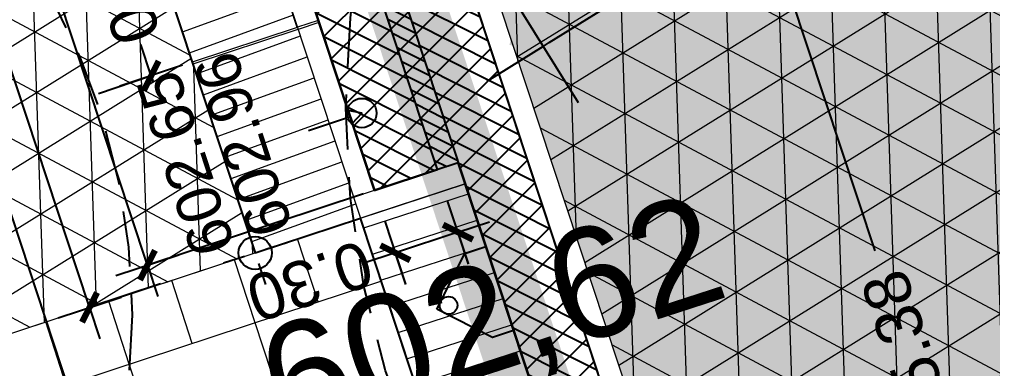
# Model space of a CAD drawing. Header units: metres. Extents: x 678805 to 1359287, y 2747329 to 5497370.
# Drawn here: x 679712.304 to 679716.706, y 2748614.071 to 2748615.652 of the extents above; entities that cross this region are included whole.
import ezdxf
from ezdxf.enums import TextEntityAlignment as Align

# ---------------------------------------------------------------- set-up
doc = ezdxf.new("R2010")
doc.units = ezdxf.units.M
for name, pattern in [('XREF_MON_BUILDINGS$0$DASHEDX2', [1.5, 1, -0.5]), ('XREF_MON_SFT_TREES$0$HIDDEN', [0.375, 0.25, -0.125]), ('XREF_MON_WATERFEATURE$0$DASHEDX2', [1.5, 1, -0.5])]:
    doc.linetypes.add(name, pattern=pattern)
for name, color, linetype in [('00_XREF_MON_HSC_PAVEMENT', 7, 'Continuous'), ('00_XREF_TWQ_BUILDINGS', 7, 'Continuous'), ('00_XREF_TWQ_SFT_TREES', 7, 'Continuous'), ('XREF_MON_BUILDINGS$0$02-L-05 Stair_Levels', 81, 'Continuous'), ('XREF_MON_BUILDINGS$0$COTAUX', 7, 'Continuous'), ('XREF_MON_GENERAL_LAYOUT$0$02-L-Edge Line', 4, 'Continuous'), ('XREF_MON_GENERAL_LAYOUT$0$02-L-Edge Line Stair +10cm', 6, 'Continuous'), ('XREF_MON_HSC_PAVEMENT$0$02-L-Waterfeatures 01', 151, 'Continuous'), ('XREF_MON_SFT_TREES$0$SL_TREE_CANOPY', 251, 'XREF_MON_SFT_TREES$0$HIDDEN'), ('XREF_MON_WATERFEATURE$0$00_WF_Return', 150, 'Continuous'), ('XREF_MON_WATERFEATURE$0$00_WF_Supply', 170, 'Continuous'), ('XREF_MON_WATERFEATURE$0$02-L-Waterfeatures 02', 152, 'Continuous'), ('XREF_MON_WATERFEATURE$0$COTAUX', 7, 'Continuous')]:
    doc.layers.add(name, color=color, linetype=linetype)
for name, color, linetype, true_color in [('02-L-Waterfeatures 01', 7, 'Continuous', 0x4da6ff), ('XREF_MON_SFT_TREES$0$SL_TREE__DELONIX_REGIA', 7, 'Continuous', 0x8f2400), ('XREF_MON_SFT_TREES$0$SL_TREE_PROSOPIS_CINERARIA', 7, 'Continuous', 0x5f7f00), ('XREF_MON_WATERFEATURE$0$01-TX-Cotes_1-100', 7, 'Continuous', 0x3f5f7f), ('XREF_MON_WATERFEATURE$0$01-TX-Dimensions_1-100', 7, 'Continuous', 0x3f5f7f), ('XREF_MON_WATERFEATURE$0$02-L-Waterfeatures 01', 7, 'Continuous', 0x4da6ff)]:
    doc.layers.add(name, color=color, linetype=linetype, true_color=true_color)
for name, color, linetype, lineweight in [('XREF_MON_BUILDINGS$0$02-L-02 Retaining walls', 4, 'Continuous', 5), ('XREF_MON_BUILDINGS$0$02-L-02 Retaining walls_levels', 21, 'Continuous', 5), ('XREF_MON_GENERAL_LAYOUT$0$02-L-Level Curves 0.25-0.75m', 33, 'Continuous', 5), ('XREF_MON_GENERAL_LAYOUT$0$02-L-Material Change', 251, 'Continuous', 5), ('XREF_MON_HSC_PAVEMENT$0$02-L-B-Flat Bar', 251, 'Continuous', 5)]:
    doc.layers.add(name, color=color, linetype=linetype, lineweight=lineweight)
for name, color, linetype, lineweight, true_color in [('XREF_MON_HSC_PAVEMENT$0$02-L-Joints-Paviment_07_Precast Concrete Blocks 60X40', 7, 'Continuous', 5, 0x999999), ('XREF_MON_HSC_PAVEMENT$0$03-TR-Pavement_05_Precast irregular Concrete Blocks_Open Joint', 7, 'Continuous', 5, 0x82ae7e), ('XREF_MON_HSC_PAVEMENT$0$03-TR-Pavement_07_Precast Concrete Blocks 60X40', 7, 'Continuous', 5, 0x999999), ('XREF_MON_HSC_PAVEMENT$0$03-TR-Pavement_07_Precast irregular Concrete Blocks', 7, 'Continuous', 5, 0xb3b3b3), ('XREF_MON_HSC_PAVEMENT$0$03-TR-Pavement_08_Natural Stone Bleachers', 7, 'Continuous', 5, 0x969696), ('XREF_MON_WATERFEATURE$0$02-L-projecció 2', 7, 'Continuous', 5, 0x636363)]:
    doc.layers.add(name, color=color, linetype=linetype, lineweight=lineweight, true_color=true_color)
doc.layers.get('XREF_MON_SFT_TREES$0$SL_TREE__DELONIX_REGIA').off()
doc.layers.get('XREF_MON_SFT_TREES$0$SL_TREE_PROSOPIS_CINERARIA').off()
doc.styles.add('XREF_MON_BUILDINGS$0$E200', font='verdana.ttf', dxfattribs={"height": 0.4})
doc.styles.add('XREF_MON_BUILDINGS$0$Standard', font='arial.ttf')
doc.styles.add('XREF_MON_GENERAL_LAYOUT$0$Standard', font='arial.ttf')
doc.styles.add('XREF_MON_WATERFEATURE$0$Standard', font='arial.ttf')
doc.dimstyles.new('XREF_MON_BUILDINGS$0$E200', dxfattribs={"dimscale": 0.03, "dimtxt": 12, "dimasz": 1, "dimexe": 0.1, "dimexo": 1, "dimgap": 4, "dimtad": 1, "dimzin": 0, "dimdsep": 46, "dimtxsty": 'XREF_MON_BUILDINGS$0$E200', "dimblk1": 'XREF_MON_BUILDINGS$0$LINCOT200', "dimblk2": 'XREF_MON_BUILDINGS$0$LINCOT200', "dimsah": 1, "dimcen": 0.1, "dimdle": 0.1, "dimse1": 1, "dimse2": 1, "dimclrt": 256, "dimadec": 0, "dimazin": 0, "dimtfac": 0.015385, "dimtofl": 0, "dimtmove": 0, "dimatfit": 3, "dimldrblk": 'XREF_MON_BUILDINGS$0$LINCOT200', "dimfxl": 1, "dimtolj": 1, "dimtzin": 0, "dimarcsym": 0})
doc.dimstyles.new('XREF_MON_WATERFEATURE$0$E100', dxfattribs={"dimscale": 0.03, "dimtxt": 7, "dimasz": 0.5, "dimexe": 0.1, "dimexo": 15, "dimgap": 4, "dimtad": 1, "dimzin": 0, "dimdsep": 46, "dimtxsty": 'XREF_MON_WATERFEATURE$0$Standard', "dimblk1": 'XREF_MON_WATERFEATURE$0$LINCOT200', "dimblk2": 'XREF_MON_WATERFEATURE$0$LINCOT200', "dimsah": 1, "dimcen": 0.1, "dimdle": 0.1, "dimclrt": 256, "dimadec": 0, "dimazin": 0, "dimtfac": 0.015385, "dimtofl": 0, "dimtmove": 0, "dimatfit": 3, "dimldrblk": 'XREF_MON_WATERFEATURE$0$LINCOT200', "dimfxl": 1, "dimtolj": 1, "dimtzin": 0, "dimarcsym": 0})
pattern_1 = [(153.27658, (679683.005976, 2748603.73703), (-0.03569367, -0.07089677), [])]

# ---------------------------------------------------------------- blocks, each defined once
blk = doc.blocks.new('*U121')
at = {"linetype": 'XREF_MON_BUILDINGS$0$DASHEDX2', "ltscale": 0.5}
for points in [[(0, -1.5), (0, 1.5)], [(1.5, 0), (-1.5, 0)]]:
    blk.add_lwpolyline(points, dxfattribs=at)
blk.add_circle((0, 0), 0.75)
at = {"ltscale": 0.3, "style": 'XREF_MON_BUILDINGS$0$Standard'}
blk.add_attdef('COTES', text='', height=2, dxfattribs=at).set_placement((-0.323, 2.814), align=Align.MIDDLE)
blk = doc.blocks.new('XREF_MON_BUILDINGS$0$LINCOT200')
for p, q in [((0, -10), (0, 10)), ((0, 0), (10, 0))]:
    blk.add_line(p, q)
at = {"const_width": 1.88}
blk.add_lwpolyline([(3.54, -3.54), (-3.54, 3.54)], dxfattribs=at)
at = {"layer": 'XREF_MON_BUILDINGS$0$COTAUX'}
blk.add_line((0, 0), (-1.25, 0), dxfattribs=at)
blk = doc.blocks.new('*D179')
at = {"layer": 'DEFPOINTS', "color": 0, "transparency": 16777216}
for p in [(679709.3643, 2748629.9187), (679714.7433, 2748613.6264), (679712.8497, 2748613.0012)]:
    blk.add_point(p, dxfattribs=at)
at = {"layer": 'XREF_MON_BUILDINGS$0$02-L-02 Retaining walls_levels', "color": 0, "lineweight": -2, "transparency": 16777216}
blk.add_line((679707.4801, 2748629.265), (679712.8403, 2748613.0297), dxfattribs=at)
at = {"layer": 'XREF_MON_BUILDINGS$0$02-L-02 Retaining walls_levels', "color": 0, "lineweight": -2, "transparency": 16777216, "xscale": 0.03, "yscale": 0.03, "zscale": 0.03}
for p, rotation in [((679707.4707, 2748629.2935), 108.2710311354631), ((679712.8497, 2748613.0012), 288.2710311354631)]:
    blk.add_blockref('XREF_MON_BUILDINGS$0$LINCOT200', p, dxfattribs=dict(at, rotation=rotation))
at = {"layer": 'XREF_MON_BUILDINGS$0$02-L-02 Retaining walls_levels', "transparency": 16777216, "insert": (679710.4716, 2748621.2502), "char_height": 0.4, "attachment_point": 5, "rotation": 288.271, "style": 'XREF_MON_BUILDINGS$0$E200'}
blk.add_mtext('\\A1;17.16', dxfattribs=at)
blk = doc.blocks.new('*D216')
at = {"layer": 'DEFPOINTS', "color": 0, "ltscale": 0.3, "transparency": 16777216}
for p in [(679719.2538, 2748619.5282), (679714.159, 2748616.3572), (679714.6736, 2748615.5304)]:
    blk.add_point(p, dxfattribs=at)
at = {"layer": 'XREF_MON_BUILDINGS$0$02-L-05 Stair_Levels', "color": 0, "lineweight": -2, "ltscale": 0.3, "transparency": 16777216}
blk.add_line((679719.7429, 2748618.6855), (679714.6991, 2748615.5462), dxfattribs=at)
at = {"layer": 'XREF_MON_BUILDINGS$0$02-L-05 Stair_Levels', "color": 0, "lineweight": -2, "ltscale": 0.3, "transparency": 16777216, "xscale": 0.03, "yscale": 0.03, "zscale": 0.03}
for p, rotation in [((679719.7684, 2748618.7014), 31.8984010432842), ((679714.6736, 2748615.5304), 211.8984010432842)]:
    blk.add_blockref('XREF_MON_BUILDINGS$0$LINCOT200', p, dxfattribs=dict(at, rotation=rotation))
at = {"layer": 'XREF_MON_BUILDINGS$0$02-L-05 Stair_Levels', "ltscale": 0.3, "transparency": 16777216, "insert": (679717.0476, 2748617.3945), "char_height": 0.4, "attachment_point": 5, "rotation": 31.8984, "style": 'XREF_MON_BUILDINGS$0$E200'}
blk.add_mtext('\\A1;6.00', dxfattribs=at)
blk = doc.blocks.new('XREF_MON_SFT_TREES$0$Prosopis_cineraria')
at = {"layer": 'XREF_MON_SFT_TREES$0$SL_TREE_CANOPY', "linetype": 'XREF_MON_SFT_TREES$0$HIDDEN'}
blk.add_circle((0, 0), 4, dxfattribs=at)
blk = doc.blocks.new('XREF_MON_SFT_TREES$0$delonix.A')
at = {"layer": 'XREF_MON_SFT_TREES$0$SL_TREE_CANOPY', "linetype": 'XREF_MON_SFT_TREES$0$HIDDEN'}
blk.add_circle((0, 0), 3, dxfattribs=at)
blk = doc.blocks.new('XREF_MON_SFT_TREES')
at = {"layer": 'XREF_MON_SFT_TREES$0$SL_TREE__DELONIX_REGIA'}
blk.add_blockref('XREF_MON_SFT_TREES$0$delonix.A', (679709.8138, 2748614.3144), dxfattribs=at)
at = {"layer": 'XREF_MON_SFT_TREES$0$SL_TREE_PROSOPIS_CINERARIA', "rotation": 25.44812939262281}
blk.add_blockref('XREF_MON_SFT_TREES$0$Prosopis_cineraria', (679717.7808, 2748615.2511), dxfattribs=at)
blk = doc.blocks.new('*U490')
at = {"layer": 'XREF_MON_HSC_PAVEMENT$0$02-L-Joints-Paviment_07_Precast Concrete Blocks 60X40'}
blk.add_lwpolyline([(0, 0), (0.0001, -0.6)], dxfattribs=at)
blk = doc.blocks.new('*U491')
at = {"layer": 'XREF_MON_HSC_PAVEMENT$0$02-L-Joints-Paviment_07_Precast Concrete Blocks 60X40', "color": 0, "linetype": 'ByBlock', "lineweight": -2, "transparency": 16777216, "rotation": 198.2640445744111}
for p in [(679714.128, 2748613.8971), (679713.5583, 2748613.7091), (679712.9885, 2748613.5211)]:
    blk.add_blockref('*U490', p, dxfattribs=at)
blk = doc.blocks.new('*U492')
at = {"layer": 'XREF_MON_HSC_PAVEMENT$0$02-L-Joints-Paviment_07_Precast Concrete Blocks 60X40'}
blk.add_lwpolyline([(-0.0001, 0), (-0.0019, -0.3)], dxfattribs=at)
blk = doc.blocks.new('*U493')
at = {"layer": 'XREF_MON_HSC_PAVEMENT$0$02-L-Joints-Paviment_07_Precast Concrete Blocks 60X40', "color": 0, "linetype": 'ByBlock', "lineweight": -2, "transparency": 16777216, "rotation": 198.2640445744111}
for p in [(679713.9399, 2748614.4669), (679713.655, 2748614.3728), (679713.3701, 2748614.2788), (679713.0852, 2748614.1848), (679712.8003, 2748614.0908), (679712.5154, 2748613.9968)]:
    blk.add_blockref('*U492', p, dxfattribs=at)
blk = doc.blocks.new('XREF_MON_HSC_PAVEMENT')
at = {"layer": 'XREF_MON_HSC_PAVEMENT$0$02-L-Waterfeatures 01'}
h = blk.add_hatch(dxfattribs=at)
h.set_pattern_fill('ANSI31', color=256, scale=0.03)
h.set_pattern_definition([(45, (0, 0), (-0.067351920908, 0.067351920908), [])])
h.paths.add_polyline_path([(679713.9113, 2748614.8787), (679714.2887, 2748615.0034), (679715.5587, 2748611.1578), (679715.8436, 2748611.2517), (679710.4333, 2748627.639), (679710.0535, 2748627.5135), (679709.7683, 2748627.4193)])
at = {"layer": 'XREF_MON_HSC_PAVEMENT$0$03-TR-Pavement_05_Precast irregular Concrete Blocks_Open Joint'}
h = blk.add_hatch(dxfattribs=at)
h.set_pattern_fill('SWAMP', color=256, scale=0.01)
h.set_pattern_definition([(0, (0, 0), (0.127, 0.219970452362), [0.03175, -0.22225]), (90, (0.01588, 0), (-0.127, 0.219970452362), [0.015875, -0.424065904724]), (90, (0.01984, 0), (-0.127, 0.219970452362), [0.0127, -0.427240904724]), (90, (0.0119, 0), (-0.127, 0.219970452362), [0.0127, -0.427240904724]), (60, (0.02381, 0), (-0.126999999827, 0.219970452462), [0.01016, -0.24384]), (120, (0.00794, 0), (-0.253999999827, 1e-10), [0.01016, -0.24384])])
edge = h.paths.add_edge_path()
edge.add_line((679715.5487, 2748612.4722), (679719.728, 2748613.852))
edge.add_line((679719.728, 2748613.852), (679709.7137, 2748630.1362))
edge.add_line((679709.7137, 2748630.1362), (679715.5487, 2748612.4722))
edge.add_line((679715.5487, 2748612.4722), (679719.728, 2748613.852))
at = {"layer": 'XREF_MON_HSC_PAVEMENT$0$03-TR-Pavement_07_Precast Concrete Blocks 60X40'}
h = blk.add_hatch(dxfattribs=at)
h.set_pattern_fill('ANSI31', color=256, scale=0.0315, angle=335)
h.set_pattern_definition([(20, (-46.76913, -15.44591), (-0.0342062895844, 0.0939810082364), [])])
h.paths.add_polyline_path([(679708.394, 2748629.668), (679709.2675, 2748630.2118), (679710.1481, 2748627.5447), (679709.6734, 2748627.3879), (679713.8477, 2748614.7524), (679713.3729, 2748614.5956)])
at = {"layer": 'XREF_MON_HSC_PAVEMENT$0$03-TR-Pavement_07_Precast irregular Concrete Blocks', "linetype": 'Continuous'}
h = blk.add_hatch(dxfattribs=at)
h.set_pattern_fill('NET3', color=256, scale=0.075, angle=91.9)
h.set_pattern_definition([(91.9, (679724.85914, 2748635.36029), (-0.237994, -0.007895), []), (151.9, (679724.85914, 2748635.36029), (-0.1121597, -0.2100565), []), (211.9, (679724.85914, 2748635.36029), (0.1258344, -0.2021614), [])])
h.paths.add_polyline_path([(679727.2482, 2748636.4977), (679725.217, 2748635.2334), (679725.2178, 2748635.231)], flags=17)
h.paths.add_polyline_path([(679716.6843, 2748648.7976), (679725.1385, 2748623.191), (679714.2472, 2748616.4121), (679715.5487, 2748612.4722), (679729.8088, 2748617.1804), (679723.9856, 2748634.8165), (679724.8591, 2748635.3603), (679727.0913, 2748636.7496), (679720.9108, 2748646.6797)])
h = blk.add_hatch(dxfattribs=at)
h.set_pattern_fill('NET3', color=256, scale=0.075, angle=91.9)
h.set_pattern_definition([(91.9, (679709.2674, 2748630.21178), (-0.237994, -0.007895), []), (151.9, (679709.2674, 2748630.21178), (-0.1121597, -0.2100565), []), (211.9, (679709.2674, 2748630.21178), (0.1258344, -0.2021614), [])])
h.paths.add_polyline_path([(679701.0925, 2748643.6497), (679707.7557, 2748623.4679), (679696.5141, 2748616.4718), (679698.7297, 2748609.7609), (679713.3696, 2748614.5946), (679708.394, 2748629.6681), (679709.2674, 2748630.2118), (679711.5027, 2748631.6031), (679705.3226, 2748641.5324)])
at = {"layer": 'XREF_MON_HSC_PAVEMENT$0$03-TR-Pavement_08_Natural Stone Bleachers', "ltscale": 0.3}
h = blk.add_hatch(dxfattribs=at)
h.set_pattern_fill('ANSI31', color=256, scale=0.0393, angle=153)
h.set_pattern_definition([(198, (0, 0), (0.0385583680156, -0.118670454462), [])])
h.paths.add_polyline_path([(679699.013, 2748608.9055), (679702.399, 2748598.6491), (679764.7655, 2748619.2471), (679763.6358, 2748622.6653), (679763.1574, 2748622.5073), (679763.4397, 2748621.6526), (679748.6126, 2748616.7573), (679748.7228, 2748616.4236), (679748.4379, 2748616.3296), (679747.2034, 2748620.0817), (679746.7242, 2748619.9235), (679747.008, 2748619.0643), (679732.1804, 2748614.1718), (679732.3135, 2748613.7423), (679732.0272, 2748613.6478), (679730.757, 2748617.4975), (679730.286, 2748617.3379), (679730.5682, 2748616.4833), (679715.7333, 2748611.5856), (679715.8756, 2748611.1569), (679715.5893, 2748611.0624), (679714.3203, 2748614.9084), (679713.8477, 2748614.7524), (679714.128, 2748613.8971)])
at = {"layer": 'XREF_MON_HSC_PAVEMENT$0$02-L-B-Flat Bar'}
blk.add_lwpolyline([(679714.3203, 2748614.9084), (679698.7304, 2748609.7611)], dxfattribs=at)
at = {"layer": 'XREF_MON_HSC_PAVEMENT$0$02-L-Waterfeatures 01'}
blk.add_lwpolyline([(679710.0535, 2748627.5135), (679710.4333, 2748627.639), (679715.8436, 2748611.2517), (679715.5587, 2748611.1578), (679714.2887, 2748615.0034), (679713.9113, 2748614.8787), (679709.7683, 2748627.4193), (679710.0535, 2748627.5135)], dxfattribs=at)
at = {"layer": 'XREF_MON_HSC_PAVEMENT$0$02-L-Joints-Paviment_07_Precast Concrete Blocks 60X40'}
for name in ['*U493', '*U491']:
    blk.add_blockref(name, (0, 0), dxfattribs=at)
blk = doc.blocks.new('XREF_MON_GENERAL_LAYOUT')
at = {"layer": 'XREF_MON_GENERAL_LAYOUT$0$02-L-Edge Line', "ltscale": 0.3}
for points in [[(679709.2675, 2748630.2118), (679715.5901, 2748611.0626)], [(679713.8455, 2748614.7517), (679715.1156, 2748610.9059)]]:
    blk.add_lwpolyline(points, dxfattribs=at)
at = {"layer": 'XREF_MON_GENERAL_LAYOUT$0$02-L-Edge Line Stair +10cm'}
for points in [[(679709.6264, 2748630.0818), (679715.8749, 2748611.1567)], [(679708.394, 2748629.6681), (679713.3706, 2748614.5949)], [(679714.1961, 2748614.9728), (679710.0535, 2748627.5135)], [(679709.7683, 2748627.4193), (679713.9089, 2748614.8779)], [(679713.9089, 2748614.8779), (679714.1961, 2748614.9728)], [(679713.3706, 2748614.5949), (679713.8477, 2748614.7524)]]:
    blk.add_lwpolyline(points, dxfattribs=at)
at = {"layer": 'XREF_MON_GENERAL_LAYOUT$0$02-L-Level Curves 0.25-0.75m', "ltscale": 0.3}
blk.add_lwpolyline([(679699.0019, 2748608.8986), (679662.3216, 2748663.001), (679679.5854, 2748667.8098), (679700.5238, 2748666.7853), (679700.2292, 2748656.8534), (679700.6068, 2748656.4566), (679705.5051, 2748641.6178), (679713.1109, 2748629.3977), (679710.2048, 2748627.3733), (679714.3203, 2748614.9084), (679713.3706, 2748614.5949), (679711.718, 2748619.6002), (679700.1281, 2748609.284)], dxfattribs=at)
at = {"layer": 'XREF_MON_GENERAL_LAYOUT$0$02-L-Material Change', "ltscale": 0.3}
for points in [[(679709.7137, 2748630.1362), (679715.5487, 2748612.4722)], [(679708.8307, 2748629.94), (679713.8477, 2748614.7524)], [(679714.1961, 2748614.9728), (679714.2887, 2748615.0034)], [(679713.8477, 2748614.7524), (679714.3203, 2748614.9084)], [(679713.9089, 2748614.8779), (679713.8163, 2748614.8473)], [(679698.7304, 2748609.7611), (679713.3706, 2748614.5949)]]:
    blk.add_lwpolyline(points, dxfattribs=at)
at = {"layer": 'XREF_MON_GENERAL_LAYOUT$0$02-L-Material Change'}
blk.add_lwpolyline([(679698.8237, 2748609.4745), (679713.9395, 2748614.4668)], dxfattribs=at)
at = {"style": 'XREF_MON_GENERAL_LAYOUT$0$Standard'}
for tag, rotation, p in [('604,00', 330.2643, (679905.7703, 2748776.5578)), ('603,00', 330.2643, (679901.8609, 2748753.4772)), ('600,00', 133.826, (679944.5968, 2748745.1526)), ('602,00', 330.2643, (679883.3192, 2748738.7269)), ('601,00', 117.8906, (679920.972, 2748732.8701)), ('601,00', 330.2643, (679864.7775, 2748723.9765)), ('600,00', 40.8833, (679777.4054, 2748705.4436, 1.17)), ('602,00', 330.2643, (679941.2749, 2748705.483)), ('601,00', 40.8833, (679701.7984, 2748703.8886, 1.17)), ('598,00', 62.091, (679810.2666, 2748702.6187)), ('600,00', 330.2643, (679877.7815, 2748691.1312)), ('600,00', 19.5511, (679920.4438, 2748685.4955)), ('601,00', 330.2643, (679934.8129, 2748683.8036)), ('599,00', 330.2643, (679854.5671, 2748679.0611)), ('600,00', 88.3928, (679743.9135, 2748675.5716)), ('599,00', 20.6086, (679924.2599, 2748675.2164)), ('601,00', 88.3928, (679728.0346, 2748671.3178, -2)), ('602,00', 88.3928, (679711.8258, 2748665.9661, -1)), ('603,00', 88.3928, (679695.6151, 2748660.611)), ('599,00', 40.8833, (679788.8073, 2748655.8292, 1.17)), ('601,00', 40.8833, (679627.6123, 2748644.6026, 1.17)), ('603,00', 41.7058, (679702.4989, 2748628.4844, 1.17)), ('600,00', 40.8833, (679645.925, 2748597.9261, 1.17)), ('599,00', 34.2277, (679673.5744, 2748555.136, 5.34))]:
    blk.add_attdef(tag, text='', height=1, rotation=rotation, dxfattribs=at).set_placement(p, align=Align.MIDDLE)
at = {"ltscale": 0.3, "style": 'XREF_MON_GENERAL_LAYOUT$0$Standard'}
for tag, rotation, p in [('603,50', 330.2643, (679911.5006, 2748760.5702)), ('602,50', 330.2643, (679892.8647, 2748745.8464)), ('600,50', 133.826, (679933.0483, 2748738.7294)), ('601,50', 330.2643, (679873.5807, 2748731.6715)), ('601,50', 101.2857, (679909.522, 2748726.9453)), ('602,50', 330.2643, (679948.6249, 2748713.8598)), ('600,50', 39.606, (679743.2426, 2748706.9713)), ('600,50', 330.2643, (679880.266, 2748702.726)), ('600,50', 17.3537, (679917.6151, 2748690.5539)), ('599,50', 330.2643, (679867.1975, 2748684.7162)), ('599,50', 18.8944, (679921.7104, 2748680.5784)), ('599,50', 39.606, (679778.9915, 2748677.2412)), ('600,50', 88.3928, (679735.9249, 2748673.5861)), ('601,50', 88.3928, (679719.9063, 2748668.581)), ('602,50', 88.3928, (679703.4738, 2748663.4518)), ('598,50', 330.2643, (679861.7651, 2748662.3968)), ('601,50', 39.606, (679610.5133, 2748662.0612)), ('600,00', 41.7058, (679752.3076, 2748637.6854)), ('601,00', 41.7058, (679736.0441, 2748634.5376)), ('599,00', 35.0835, (679763.0433, 2748634.415, 1.17)), ('602,00', 41.7058, (679720.1743, 2748633.0959, 1.17)), ('600,00', 35.0835, (679747.0628, 2748629.9031, 1.17)), ('601,00', 35.0835, (679731.2456, 2748625.2389, 1.17)), ('600,50', 39.606, (679636.9197, 2748621.3387)), ('602,00', 35.0835, (679715.3998, 2748620.6394, 1.17)), ('599,50', 28.7604, (679659.4816, 2748574.3233))]:
    blk.add_attdef(tag, text='', height=1, rotation=rotation, dxfattribs=at).set_placement(p, align=Align.MIDDLE)
blk = doc.blocks.new('*U600')
at = {"linetype": 'XREF_MON_WATERFEATURE$0$DASHEDX2', "ltscale": 0.5}
for points in [[(0, -1.5), (0, 1.5)], [(1.5, 0), (-1.5, 0)]]:
    blk.add_lwpolyline(points, dxfattribs=at)
blk.add_circle((0, 0), 0.75)
at = {"ltscale": 0.3, "style": 'XREF_MON_WATERFEATURE$0$Standard'}
blk.add_attdef('COTES', text='', height=2, dxfattribs=at).set_placement((4.812, 1.751), align=Align.MIDDLE)
blk = doc.blocks.new('*U601')
at = {"linetype": 'XREF_MON_WATERFEATURE$0$DASHEDX2', "ltscale": 0.5}
for points in [[(0, -1.5), (0, 1.5)], [(1.5, 0), (-1.5, 0)]]:
    blk.add_lwpolyline(points, dxfattribs=at)
blk.add_circle((0, 0), 0.75)
at = {"ltscale": 0.3, "style": 'XREF_MON_WATERFEATURE$0$Standard'}
blk.add_attdef('COTES', text='', height=2, dxfattribs=at).set_placement((4.822, -0.999), align=Align.MIDDLE)
blk = doc.blocks.new('XREF_MON_WATERFEATURE$0$LINCOT200')
for p, q in [((0, -10), (0, 10)), ((0, 0), (10, 0))]:
    blk.add_line(p, q)
at = {"const_width": 1.88}
blk.add_lwpolyline([(3.54, -3.54), (-3.54, 3.54)], dxfattribs=at)
at = {"layer": 'XREF_MON_WATERFEATURE$0$COTAUX'}
blk.add_line((0, 0), (-1.25, 0), dxfattribs=at)
blk = doc.blocks.new('*D806')
at = {"layer": 'DEFPOINTS', "color": 0, "transparency": 16777216}
for p in [(679714.1597, 2748616.3563), (679717.1401, 2748611.6799), (679715.8454, 2748611.2523)]:
    blk.add_point(p, dxfattribs=at)
at = {"layer": 'XREF_MON_WATERFEATURE$0$01-TX-Dimensions_1-100', "color": 0, "lineweight": -2, "transparency": 16777216}
for p, q in [((679714.587, 2748616.4974), (679715.4572, 2748616.7848)), ((679715.459, 2748616.7696), (679716.174, 2748614.605)), ((679717.1354, 2748611.6941), (679716.4205, 2748613.8587)), ((679716.2727, 2748611.3934), (679717.1429, 2748611.6808))]:
    blk.add_line(p, q, dxfattribs=at)
at = {"layer": 'XREF_MON_WATERFEATURE$0$01-TX-Dimensions_1-100', "color": 0, "lineweight": -2, "transparency": 16777216, "xscale": 0.015, "yscale": 0.015, "zscale": 0.015}
for p, rotation in [((679715.4543, 2748616.7839), 108.2775323127075), ((679717.1401, 2748611.6799), 288.2775323127075)]:
    blk.add_blockref('XREF_MON_WATERFEATURE$0$LINCOT200', p, dxfattribs=dict(at, rotation=rotation))
at = {"layer": 'XREF_MON_WATERFEATURE$0$01-TX-Dimensions_1-100', "transparency": 16777216, "insert": (679716.2972, 2748614.2319), "char_height": 0.21, "attachment_point": 5, "rotation": 108.2775, "style": 'XREF_MON_WATERFEATURE$0$Standard'}
blk.add_mtext('\\A1;5.38', dxfattribs=at)
blk = doc.blocks.new('*D807')
at = {"layer": 'DEFPOINTS', "color": 0, "transparency": 16777216}
for p in [(679708.3942, 2748629.6674), (679707.6452, 2748629.4201), (679713.3704, 2748614.5955)]:
    blk.add_point(p, dxfattribs=at)
at = {"layer": 'XREF_MON_WATERFEATURE$0$01-TX-Dimensions_1-100', "color": 0, "lineweight": -2, "transparency": 16777216}
for p, q in [((679707.9669, 2748629.5263), (679707.6424, 2748629.4192)), ((679707.6499, 2748629.4059), (679710.0813, 2748622.0417)), ((679712.6168, 2748614.3625), (679710.3726, 2748621.1597)), ((679712.9431, 2748614.4544), (679712.6186, 2748614.3473))]:
    blk.add_line(p, q, dxfattribs=at)
at = {"layer": 'XREF_MON_WATERFEATURE$0$01-TX-Dimensions_1-100', "color": 0, "lineweight": -2, "transparency": 16777216, "xscale": 0.015, "yscale": 0.015, "zscale": 0.015}
for p, rotation in [((679707.6452, 2748629.4201), 108.2714776573968), ((679712.6215, 2748614.3483), 288.2714776573968)]:
    blk.add_blockref('XREF_MON_WATERFEATURE$0$LINCOT200', p, dxfattribs=dict(at, rotation=rotation))
at = {"layer": 'XREF_MON_WATERFEATURE$0$01-TX-Dimensions_1-100', "transparency": 16777216, "insert": (679710.2269, 2748621.6007), "char_height": 0.21, "attachment_point": 5, "rotation": 108.2715, "style": 'XREF_MON_WATERFEATURE$0$Standard'}
blk.add_mtext('\\A1;15.87', dxfattribs=at)
blk = doc.blocks.new('*D808')
at = {"layer": 'DEFPOINTS', "color": 0, "transparency": 16777216}
for p in [(679710.1492, 2748627.5439), (679708.7441, 2748627.0801), (679714.2885, 2748615.0033)]:
    blk.add_point(p, dxfattribs=at)
at = {"layer": 'XREF_MON_WATERFEATURE$0$01-TX-Dimensions_1-100', "color": 0, "lineweight": -2, "transparency": 16777216}
for p, q in [((679709.7219, 2748627.4029), (679708.7412, 2748627.0792)), ((679708.7488, 2748627.0659), (679710.7843, 2748620.8991)), ((679712.8787, 2748614.5538), (679711.0627, 2748620.0555)), ((679713.8612, 2748614.8623), (679712.8805, 2748614.5386))]:
    blk.add_line(p, q, dxfattribs=at)
at = {"layer": 'XREF_MON_WATERFEATURE$0$01-TX-Dimensions_1-100', "color": 0, "lineweight": -2, "transparency": 16777216, "xscale": 0.015, "yscale": 0.015, "zscale": 0.015}
for p, rotation in [((679708.7441, 2748627.0801), 108.2667085101868), ((679712.8834, 2748614.5395), 288.2667085101868)]:
    blk.add_blockref('XREF_MON_WATERFEATURE$0$LINCOT200', p, dxfattribs=dict(at, rotation=rotation))
at = {"layer": 'XREF_MON_WATERFEATURE$0$01-TX-Dimensions_1-100', "transparency": 16777216, "insert": (679710.9235, 2748620.4773), "char_height": 0.21, "attachment_point": 5, "rotation": 108.2667, "style": 'XREF_MON_WATERFEATURE$0$Standard'}
blk.add_mtext('\\A1;13.21', dxfattribs=at)
blk = doc.blocks.new('*D810')
at = {"layer": 'DEFPOINTS', "color": 0, "transparency": 16777216}
for p in [(679714.1949, 2748614.9721), (679713.9113, 2748614.8787), (679714.0045, 2748614.5956)]:
    blk.add_point(p, dxfattribs=at)
at = {"layer": 'XREF_MON_WATERFEATURE$0$01-TX-Dimensions_1-100', "color": 0, "lineweight": -2, "transparency": 16777216}
for p, q in [((679714.2739, 2748614.6843), (679714.0187, 2748614.6003)), ((679714.3356, 2748614.5447), (679714.289, 2748614.6862)), ((679714.0045, 2748614.5956), (679713.9902, 2748614.5909)), ((679714.052, 2748614.4513), (679714.0054, 2748614.5928))]:
    blk.add_line(p, q, dxfattribs=at)
at = {"layer": 'XREF_MON_WATERFEATURE$0$01-TX-Dimensions_1-100', "color": 0, "lineweight": -2, "transparency": 16777216, "xscale": 0.015, "yscale": 0.015, "zscale": 0.015}
for p, rotation in [((679714.2881, 2748614.689), 18.2277938631466), ((679714.0045, 2748614.5956), 198.2277938631466)]:
    blk.add_blockref('XREF_MON_WATERFEATURE$0$LINCOT200', p, dxfattribs=dict(at, rotation=rotation))
at = {"layer": 'XREF_MON_WATERFEATURE$0$01-TX-Dimensions_1-100', "transparency": 16777216, "insert": (679713.6175, 2748614.4682), "char_height": 0.21, "attachment_point": 5, "rotation": 198.2278, "style": 'XREF_MON_WATERFEATURE$0$Standard'}
blk.add_mtext('\\A1;0.30', dxfattribs=at)
blk = doc.blocks.new('*D816')
at = {"layer": 'DEFPOINTS', "color": 0, "transparency": 16777216}
for p in [(679712.8031, 2748616.3136), (679712.6152, 2748616.2509), (679713.0882, 2748615.46)]:
    blk.add_point(p, dxfattribs=at)
at = {"layer": 'XREF_MON_WATERFEATURE$0$01-TX-Dimensions_1-100', "color": 0, "lineweight": -2, "transparency": 16777216}
for p, q in [((679712.3763, 2748616.1711), (679712.6124, 2748616.2499)), ((679712.6105, 2748616.2651), (679712.6057, 2748616.2793)), ((679712.6614, 2748615.3174), (679712.8975, 2748615.3963)), ((679712.9051, 2748615.383), (679712.9098, 2748615.3688))]:
    blk.add_line(p, q, dxfattribs=at)
at = {"layer": 'XREF_MON_WATERFEATURE$0$01-TX-Dimensions_1-100', "color": 0, "lineweight": -2, "transparency": 16777216, "xscale": 0.015, "yscale": 0.015, "zscale": 0.015}
for p, rotation in [((679712.6152, 2748616.2509), 288.4681539465855), ((679712.9003, 2748615.3972), 108.4681539465855)]:
    blk.add_blockref('XREF_MON_WATERFEATURE$0$LINCOT200', p, dxfattribs=dict(at, rotation=rotation))
at = {"layer": 'XREF_MON_WATERFEATURE$0$01-TX-Dimensions_1-100', "transparency": 16777216, "insert": (679712.7578, 2748615.824), "char_height": 0.21, "attachment_point": 5, "rotation": 108.4682, "style": 'XREF_MON_WATERFEATURE$0$Standard'}
blk.add_mtext('\\A1;0.90', dxfattribs=at)
blk = doc.blocks.new('XREF_MON_WATERFEATURE$0$WF_R_Overflow')
at = {"layer": 'XREF_MON_WATERFEATURE$0$00_WF_Return'}
blk.add_lwpolyline([(0.3, 0), (0.1, -0.2), (0, -0.2), (0, 0.2), (0.1, 0.2)], close=True, dxfattribs=at)
blk.add_circle((0.2434, 0), 0.04, dxfattribs=at)
blk = doc.blocks.new('XREF_MON_WATERFEATURE$0$WF_S_Nozzle')
at = {"layer": 'XREF_MON_WATERFEATURE$0$00_WF_Supply'}
blk.add_lwpolyline([(0, 0), (-0.2, 0)], dxfattribs=at)
blk.add_lwpolyline([(0, 0.03), (0, -0.03), (0.0546, 0)], close=True, dxfattribs=at)
blk.add_circle((0.0546, 0), 0.0666, dxfattribs=at)
blk = doc.blocks.new('XREF_MON_BUILDINGS')
at = {"layer": 'XREF_MON_BUILDINGS$0$02-L-02 Retaining walls', "ltscale": 0.3, "const_width": 0.35}
blk.add_lwpolyline([(679709.3643, 2748629.9187), (679715.4505, 2748611.4905)], dxfattribs=at)
at = {"layer": 'XREF_MON_BUILDINGS$0$02-L-02 Retaining walls_levels', "xscale": 0.2499999999999999, "yscale": 0.2499999999999999, "zscale": 0.2499999999999999, "rotation": 18}
blk.add_blockref('*U121', (679714.7433, 2748613.6264), dxfattribs=at).add_auto_attribs({'COTES': '602,62'})
at = {"layer": 'XREF_MON_BUILDINGS$0$02-L-05 Stair_Levels', "ltscale": 0.3, "xscale": 0.2499999999999999, "yscale": 0.2499999999999999, "zscale": 0.2499999999999999, "rotation": 18}
blk.add_blockref('*U121', (679714.7433, 2748613.6264), dxfattribs=at).add_auto_attribs({'COTES': '602,62'})
at = {"layer": 'XREF_MON_BUILDINGS$0$02-L-02 Retaining walls_levels'}
dim = blk.add_aligned_dim(p1=(679709.3643, 2748629.9187), p2=(679714.7433, 2748613.6264), distance=-1.9942, dimstyle='XREF_MON_BUILDINGS$0$E200', dxfattribs=at)
dim.commit()
dim.dimension.update_dxf_attribs({"geometry": '*D179', "text_midpoint": (679710.4716, 2748621.2502)})
at = {"layer": 'XREF_MON_BUILDINGS$0$02-L-05 Stair_Levels', "ltscale": 0.3}
dim = blk.add_aligned_dim(p1=(679719.2538, 2748619.5282), p2=(679714.159, 2748616.3572), distance=0.9739, dimstyle='XREF_MON_BUILDINGS$0$E200', dxfattribs=at)
dim.commit()
dim.dimension.update_dxf_attribs({"geometry": '*D216', "text_midpoint": (679717.0476, 2748617.3945)})
blk = doc.blocks.new('XREF_MON_WATERFEATURE')
at = {"layer": 'XREF_MON_WATERFEATURE$0$02-L-Waterfeatures 01'}
h = blk.add_hatch(dxfattribs=at)
h.set_pattern_fill('ANSI31', color=256, scale=0.025)
h.set_pattern_definition(pattern_1)
h.paths.add_polyline_path([(679710.1485, 2748627.5449), (679710.4331, 2748627.6396), (679718.2756, 2748603.8932), (679717.9912, 2748603.8018)])
h = blk.add_hatch(dxfattribs=at)
h.set_pattern_fill('ANSI31', color=256, scale=0.025)
h.set_pattern_definition(pattern_1)
h.paths.add_polyline_path([(679709.7714, 2748627.4203), (679713.9089, 2748614.8779), (679714.1961, 2748614.9728), (679710.0596, 2748627.5155)])
at = {"layer": 'XREF_MON_WATERFEATURE$0$02-L-Waterfeatures 02'}
h = blk.add_hatch(dxfattribs=at)
h.set_pattern_fill('ANSI31', color=256, scale=0.015)
h.set_pattern_definition([(153.2765840036, (-2143418.27278, 2532059.38485), (-0.0214162038181, -0.0425380634141), [])])
h.paths.add_polyline_path([(679714.1961, 2748614.9728), (679714.2889, 2748615.0035), (679710.1489, 2748627.545), (679710.0535, 2748627.5135)])
at = {"layer": 'XREF_MON_WATERFEATURE$0$02-L-projecció 2'}
for points in [[(679713.5606, 2748615.616), (679713.2799, 2748616.4711)], [(679713.6551, 2748615.6472), (679713.5621, 2748615.6165)], [(679713.6582, 2748615.6377), (679713.5653, 2748615.607)], [(679713.5606, 2748615.616), (679713.0858, 2748615.4592)], [(679713.5637, 2748615.6065), (679713.0889, 2748615.4497)]]:
    blk.add_lwpolyline(points, dxfattribs=at)
at = {"layer": 'XREF_MON_WATERFEATURE$0$00_WF_Supply'}
for name, p, rotation in [('XREF_MON_WATERFEATURE$0$WF_S_Nozzle', (679713.8015, 2748615.2111), 18.27138023310092), ('XREF_MON_WATERFEATURE$0$WF_R_Overflow', (679714.477, 2748614.4337), 198.2717861488219)]:
    blk.add_blockref(name, p, dxfattribs=dict(at, rotation=rotation))
at = {"layer": 'XREF_MON_WATERFEATURE$0$01-TX-Cotes_1-100', "ltscale": 0.3, "xscale": 0.1, "yscale": 0.1, "zscale": 0.1, "rotation": 108}
for name, values in [('*U601', {'COTES': '602.96'}), ('*U600', {'COTES': '602.65'})]:
    blk.add_blockref(name, (679713.3706, 2748614.5949), dxfattribs=at).add_auto_attribs(values)
at = {"layer": 'XREF_MON_WATERFEATURE$0$01-TX-Dimensions_1-100'}
for base, p1, p2, angle, picture, middle in [((679707.6452, 2748629.4201), (679713.3704, 2748614.5955), (679708.3942, 2748629.6674), 108.2715, '*D807', (679710.2269, 2748621.6007)), ((679708.7441, 2748627.0801), (679714.2885, 2748615.0033), (679710.1492, 2748627.5439), 108.2667, '*D808', (679710.9235, 2748620.4773))]:
    dim = blk.add_linear_dim(base=base, p1=p1, p2=p2, angle=angle, dimstyle='XREF_MON_WATERFEATURE$0$E100', override={"dimtad": 0}, dxfattribs=at)
    dim.commit()
    dim.dimension.update_dxf_attribs({"geometry": picture, "text_midpoint": middle, "dimtype": 129})
for p1, p2, distance, picture, middle in [((679714.1597, 2748616.3563), (679715.8454, 2748611.2523), 1.3635, '*D806', (679716.2972, 2748614.2319)), ((679713.0882, 2748615.46), (679712.8031, 2748616.3136), 0.1981, '*D816', (679712.7578, 2748615.824)), ((679714.1949, 2748614.9721), (679713.9113, 2748614.8787), 0.2981, '*D810', (679713.6175, 2748614.4682))]:
    dim = blk.add_aligned_dim(p1=p1, p2=p2, distance=distance, dimstyle='XREF_MON_WATERFEATURE$0$E100', override={"dimtad": 0}, dxfattribs=at)
    dim.commit()
    dim.dimension.update_dxf_attribs({"geometry": picture, "text_midpoint": middle})

msp = doc.modelspace()

# ---------------------------------------------------------------- block references
at = {"layer": '00_XREF_MON_HSC_PAVEMENT'}
msp.add_blockref('XREF_MON_HSC_PAVEMENT', (0, 0), dxfattribs=at)

# ---------------------------------------------------------------- next in the draw order: block references
at = {"layer": '00_XREF_TWQ_BUILDINGS'}
msp.add_blockref('XREF_MON_BUILDINGS', (0, 0), dxfattribs=at)

# ---------------------------------------------------------------- next in the draw order: block references
msp.add_blockref('XREF_MON_BUILDINGS', (0, 0))

# ---------------------------------------------------------------- next in the draw order: block references
at = {"layer": '00_XREF_TWQ_SFT_TREES'}
msp.add_blockref('XREF_MON_SFT_TREES', (0, 0), dxfattribs=at)
at = {"layer": '02-L-Waterfeatures 01', "color": 18, "true_color": 0x000000}
for name in ['XREF_MON_WATERFEATURE', 'XREF_MON_GENERAL_LAYOUT']:
    msp.add_blockref(name, (0, 0), dxfattribs=at)

doc.saveas('drawing.dxf')
